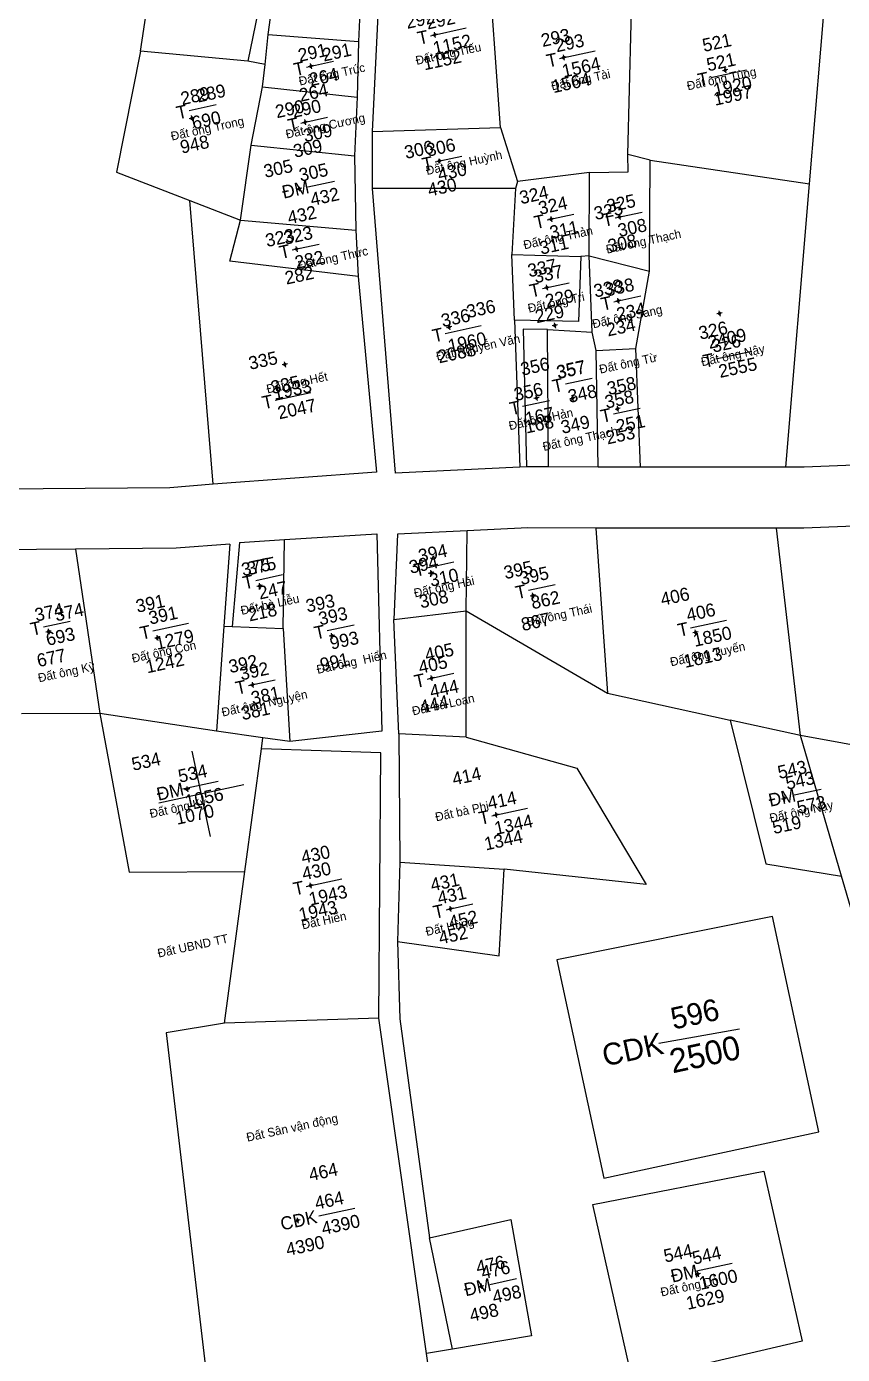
# Model space of a CAD drawing. Extents: x 537054 to 538409, y 1836408 to 1837892.
# Drawn here: x 537310.3 to 537497.6, y 1836934.9 to 1837239.7 of the extents above; entities that cross this region are included whole.
import ezdxf

# ---------------------------------------------------------------- set-up
doc = ezdxf.new("R2010")
doc.units = 0
for name, color, linetype in [('Level 11', 7, 'Continuous'), ('Level 15', 7, 'Continuous'), ('Level 2', 7, 'Continuous'), ('Level 22', 7, 'Continuous'), ('Level 45', 7, 'Continuous'), ('Level 56', 7, 'Continuous'), ('Level 63', 7, 'Continuous')]:
    doc.layers.add(name, color=color, linetype=linetype)

msp = doc.modelspace()

# ---------------------------------------------------------------- linework, layer by layer
at = {"layer": 'Level 11'}
for p, q in [((537403.68, 1837237.74), (537403.37, 1837237.67)), ((537403.92, 1837238.11), (537403.68, 1837237.74)), ((537403.68, 1837237.74), (537404.05, 1837237.5)), ((537403.85, 1837238.41), (537403.92, 1837238.11)), ((537404.28, 1837237.87), (537403.92, 1837238.11)), ((537404.05, 1837237.5), (537404.28, 1837237.87)), ((537404.59, 1837237.94), (537404.28, 1837237.87)), ((537404.05, 1837237.5), (537404.11, 1837237.2)), ((537433.28, 1837232.51), (537432.97, 1837232.44)), ((537433.52, 1837232.88), (537433.28, 1837232.51)), ((537433.28, 1837232.51), (537433.65, 1837232.27)), ((537433.45, 1837233.18), (537433.52, 1837232.88)), ((537433.88, 1837232.64), (537433.52, 1837232.88)), ((537433.65, 1837232.27), (537433.88, 1837232.64)), ((537433.65, 1837232.27), (537433.71, 1837231.97)), ((537434.2, 1837232.71), (537433.88, 1837232.64)), ((537375.27, 1837230.53), (537374.96, 1837230.46)), ((537375.51, 1837230.9), (537375.27, 1837230.53)), ((537375.27, 1837230.53), (537375.64, 1837230.29)), ((537375.44, 1837231.21), (537375.51, 1837230.9)), ((537375.88, 1837230.66), (537375.51, 1837230.9)), ((537375.64, 1837230.29), (537375.88, 1837230.66)), ((537375.64, 1837230.29), (537375.7, 1837229.98)), ((537376.19, 1837230.73), (537375.88, 1837230.66)), ((537470.36, 1837229.62), (537470.05, 1837229.55)), ((537470.6, 1837229.99), (537470.36, 1837229.62)), ((537470.36, 1837229.62), (537470.73, 1837229.38)), ((537470.53, 1837230.3), (537470.6, 1837229.99)), ((537470.97, 1837229.75), (537470.6, 1837229.99)), ((537470.73, 1837229.38), (537470.97, 1837229.75)), ((537470.73, 1837229.38), (537470.8, 1837229.07)), ((537471.28, 1837229.82), (537470.97, 1837229.75)), ((537348.12, 1837219.3), (537348.19, 1837218.99)), ((537347.95, 1837218.62), (537347.64, 1837218.55)), ((537348.19, 1837218.99), (537347.95, 1837218.62)), ((537347.95, 1837218.62), (537348.32, 1837218.38)), ((537348.55, 1837218.75), (537348.19, 1837218.99)), ((537348.32, 1837218.38), (537348.55, 1837218.75)), ((537348.32, 1837218.38), (537348.38, 1837218.07)), ((537348.87, 1837218.82), (537348.55, 1837218.75)), ((537373.92, 1837217.69), (537373.62, 1837217.62)), ((537374.16, 1837218.06), (537373.92, 1837217.69)), ((537373.92, 1837217.69), (537374.29, 1837217.45)), ((537374.09, 1837218.36), (537374.16, 1837218.06)), ((537374.53, 1837217.82), (537374.16, 1837218.06)), ((537374.29, 1837217.45), (537374.53, 1837217.82)), ((537374.29, 1837217.45), (537374.35, 1837217.15)), ((537374.83, 1837217.88), (537374.53, 1837217.82)), ((537404.76, 1837208.78), (537404.45, 1837208.71)), ((537405, 1837209.15), (537404.76, 1837208.78)), ((537404.76, 1837208.78), (537405.13, 1837208.54)), ((537404.94, 1837209.45), (537405, 1837209.15)), ((537405.37, 1837208.91), (537405, 1837209.15)), ((537405.13, 1837208.54), (537405.37, 1837208.91)), ((537405.13, 1837208.54), (537405.2, 1837208.24)), ((537405.68, 1837208.98), (537405.37, 1837208.91)), ((537372.58, 1837202.42), (537372.27, 1837202.35)), ((537372.82, 1837202.79), (537372.58, 1837202.42)), ((537372.58, 1837202.42), (537372.95, 1837202.18)), ((537372.75, 1837203.09), (537372.82, 1837202.79)), ((537373.19, 1837202.55), (537372.82, 1837202.79)), ((537372.95, 1837202.18), (537373.19, 1837202.55)), ((537372.95, 1837202.18), (537373.01, 1837201.88)), ((537373.5, 1837202.62), (537373.19, 1837202.55)), ((537430.45, 1837195.45), (537430.14, 1837195.38)), ((537430.68, 1837195.81), (537430.45, 1837195.45)), ((537430.45, 1837195.45), (537430.81, 1837195.21)), ((537430.62, 1837196.13), (537430.68, 1837195.81)), ((537431.05, 1837195.58), (537430.68, 1837195.81)), ((537430.81, 1837195.21), (537431.05, 1837195.58)), ((537430.81, 1837195.21), (537430.88, 1837194.9)), ((537431.35, 1837195.64), (537431.05, 1837195.58)), ((537446.11, 1837195.93), (537445.79, 1837195.86)), ((537446.34, 1837196.3), (537446.11, 1837195.93)), ((537446.11, 1837195.93), (537446.47, 1837195.69)), ((537446.28, 1837196.6), (537446.34, 1837196.3)), ((537446.71, 1837196.06), (537446.34, 1837196.3)), ((537446.47, 1837195.69), (537446.71, 1837196.06)), ((537446.47, 1837195.69), (537446.54, 1837195.39)), ((537447.02, 1837196.13), (537446.71, 1837196.06)), ((537372.22, 1837188.94), (537371.98, 1837188.57)), ((537372.15, 1837189.25), (537372.22, 1837188.94)), ((537372.59, 1837188.7), (537372.22, 1837188.94)), ((537371.98, 1837188.57), (537371.68, 1837188.51)), ((537371.98, 1837188.57), (537372.35, 1837188.34)), ((537372.35, 1837188.34), (537372.59, 1837188.7)), ((537372.35, 1837188.34), (537372.42, 1837188.02)), ((537372.89, 1837188.77), (537372.59, 1837188.7)), ((537429.41, 1837179.71), (537429.1, 1837179.65)), ((537429.65, 1837180.08), (537429.41, 1837179.71)), ((537429.41, 1837179.71), (537429.78, 1837179.48)), ((537429.58, 1837180.39), (537429.65, 1837180.08)), ((537430.02, 1837179.84), (537429.65, 1837180.08)), ((537429.78, 1837179.48), (537430.02, 1837179.84)), ((537430.33, 1837179.91), (537430.02, 1837179.84)), ((537429.78, 1837179.48), (537429.85, 1837179.16)), ((537445.79, 1837176.67), (537445.49, 1837176.61)), ((537446.03, 1837177.04), (537445.79, 1837176.67)), ((537445.79, 1837176.67), (537446.16, 1837176.43)), ((537445.97, 1837177.34), (537446.03, 1837177.04)), ((537446.4, 1837176.8), (537446.03, 1837177.04)), ((537446.16, 1837176.43), (537446.4, 1837176.8)), ((537446.7, 1837176.87), (537446.4, 1837176.8)), ((537446.16, 1837176.43), (537446.23, 1837176.13)), ((537469.06, 1837173.81), (537468.76, 1837173.74)), ((537469.3, 1837174.18), (537469.06, 1837173.81)), ((537469.06, 1837173.81), (537469.43, 1837173.57)), ((537469.23, 1837174.49), (537469.3, 1837174.18)), ((537469.67, 1837173.94), (537469.3, 1837174.18)), ((537469.43, 1837173.57), (537469.67, 1837173.94)), ((537469.97, 1837174), (537469.67, 1837173.94)), ((537407.02, 1837170.63), (537406.71, 1837170.57)), ((537407.26, 1837171), (537407.02, 1837170.63)), ((537407.02, 1837170.63), (537407.39, 1837170.4)), ((537407.2, 1837171.31), (537407.26, 1837171)), ((537407.63, 1837170.77), (537407.26, 1837171)), ((537407.39, 1837170.4), (537407.63, 1837170.77)), ((537407.94, 1837170.83), (537407.63, 1837170.77)), ((537431.26, 1837171.05), (537430.95, 1837170.98)), ((537431.5, 1837171.42), (537431.26, 1837171.05)), ((537431.26, 1837171.05), (537431.63, 1837170.81)), ((537431.43, 1837171.73), (537431.5, 1837171.42)), ((537431.87, 1837171.18), (537431.5, 1837171.42)), ((537431.63, 1837170.81), (537431.87, 1837171.18)), ((537431.63, 1837170.81), (537431.7, 1837170.5)), ((537432.18, 1837171.25), (537431.87, 1837171.18)), ((537469.43, 1837173.57), (537469.5, 1837173.26)), ((537407.39, 1837170.4), (537407.46, 1837170.09)), ((537369.29, 1837162.1), (537368.98, 1837162.03)), ((537369.52, 1837162.47), (537369.29, 1837162.1)), ((537369.29, 1837162.1), (537369.65, 1837161.86)), ((537369.46, 1837162.77), (537369.52, 1837162.47)), ((537369.89, 1837162.23), (537369.52, 1837162.47)), ((537369.65, 1837161.86), (537369.89, 1837162.23)), ((537369.65, 1837161.86), (537369.72, 1837161.56)), ((537370.19, 1837162.29), (537369.89, 1837162.23)), ((537427.05, 1837154.39), (537426.75, 1837154.32)), ((537427.29, 1837154.75), (537427.05, 1837154.39)), ((537427.05, 1837154.39), (537427.42, 1837154.15)), ((537427.22, 1837155.07), (537427.29, 1837154.75)), ((537427.66, 1837154.52), (537427.29, 1837154.75)), ((537427.42, 1837154.15), (537427.66, 1837154.52)), ((537427.42, 1837154.15), (537427.49, 1837153.84)), ((537427.96, 1837154.58), (537427.66, 1837154.52)), ((537435.32, 1837154.32), (537435.01, 1837154.25)), ((537435.56, 1837154.69), (537435.32, 1837154.32)), ((537435.32, 1837154.32), (537435.69, 1837154.08)), ((537435.5, 1837154.99), (537435.56, 1837154.69)), ((537435.93, 1837154.45), (537435.56, 1837154.69)), ((537435.69, 1837154.08), (537435.93, 1837154.45)), ((537435.69, 1837154.08), (537435.76, 1837153.78)), ((537436.24, 1837154.52), (537435.93, 1837154.45)), ((537445.92, 1837152.26), (537445.68, 1837151.89)), ((537445.85, 1837152.56), (537445.92, 1837152.26)), ((537446.29, 1837152.02), (537445.92, 1837152.26)), ((537445.68, 1837151.89), (537445.38, 1837151.82)), ((537445.68, 1837151.89), (537446.05, 1837151.65)), ((537446.05, 1837151.65), (537446.29, 1837152.02)), ((537446.05, 1837151.65), (537446.11, 1837151.35)), ((537446.59, 1837152.09), (537446.29, 1837152.02)), ((537402.85, 1837114.26), (537402.53, 1837114.2)), ((537403.08, 1837114.63), (537402.85, 1837114.26)), ((537402.85, 1837114.26), (537403.21, 1837114.03)), ((537403.02, 1837114.93), (537403.08, 1837114.63)), ((537403.45, 1837114.39), (537403.08, 1837114.63)), ((537403.21, 1837114.03), (537403.45, 1837114.39)), ((537403.21, 1837114.03), (537403.28, 1837113.72)), ((537403.77, 1837114.46), (537403.45, 1837114.39)), ((537363.5, 1837111.26), (537363.2, 1837111.2)), ((537363.74, 1837111.63), (537363.5, 1837111.26)), ((537363.5, 1837111.26), (537363.87, 1837111.03)), ((537363.67, 1837111.94), (537363.74, 1837111.63)), ((537364.11, 1837111.39), (537363.74, 1837111.63)), ((537363.87, 1837111.03), (537364.11, 1837111.39)), ((537363.87, 1837111.03), (537363.94, 1837110.71)), ((537364.41, 1837111.46), (537364.11, 1837111.39)), ((537426.38, 1837109.73), (537426.45, 1837109.42)), ((537426.21, 1837109.05), (537425.9, 1837108.98)), ((537426.45, 1837109.42), (537426.21, 1837109.05)), ((537426.21, 1837109.05), (537426.58, 1837108.81)), ((537426.82, 1837109.18), (537426.45, 1837109.42)), ((537426.58, 1837108.81), (537426.82, 1837109.18)), ((537426.58, 1837108.81), (537426.65, 1837108.5)), ((537427.13, 1837109.25), (537426.82, 1837109.18)), ((537315.06, 1837100.77), (537314.74, 1837100.71)), ((537315.29, 1837101.14), (537315.06, 1837100.77)), ((537315.06, 1837100.77), (537315.42, 1837100.54)), ((537315.23, 1837101.44), (537315.29, 1837101.14)), ((537315.66, 1837100.9), (537315.29, 1837101.14)), ((537315.42, 1837100.54), (537315.66, 1837100.9)), ((537315.42, 1837100.54), (537315.49, 1837100.23)), ((537315.97, 1837100.97), (537315.66, 1837100.9)), ((537380.21, 1837100.5), (537380.28, 1837100.19)), ((537463.53, 1837100.6), (537463.22, 1837100.54)), ((537463.76, 1837100.97), (537463.53, 1837100.6)), ((537463.53, 1837100.6), (537463.89, 1837100.36)), ((537463.7, 1837101.27), (537463.76, 1837100.97)), ((537464.13, 1837100.73), (537463.76, 1837100.97)), ((537463.89, 1837100.36), (537464.13, 1837100.73)), ((537464.43, 1837100.8), (537464.13, 1837100.73)), ((537340.04, 1837099.36), (537339.72, 1837099.3)), ((537340.27, 1837099.73), (537340.04, 1837099.36)), ((537340.04, 1837099.36), (537340.4, 1837099.13)), ((537340.21, 1837100.04), (537340.27, 1837099.73)), ((537340.64, 1837099.49), (537340.27, 1837099.73)), ((537340.4, 1837099.13), (537340.64, 1837099.49)), ((537340.4, 1837099.13), (537340.47, 1837098.81)), ((537340.95, 1837099.56), (537340.64, 1837099.49)), ((537380.04, 1837099.83), (537379.73, 1837099.76)), ((537380.28, 1837100.19), (537380.04, 1837099.83)), ((537380.04, 1837099.83), (537380.41, 1837099.59)), ((537380.65, 1837099.96), (537380.28, 1837100.19)), ((537380.41, 1837099.59), (537380.65, 1837099.96)), ((537380.41, 1837099.59), (537380.47, 1837099.28)), ((537380.96, 1837100.02), (537380.65, 1837099.96)), ((537463.89, 1837100.36), (537463.96, 1837100.06)), ((537361.9, 1837088.58), (537361.59, 1837088.52)), ((537362.14, 1837088.95), (537361.9, 1837088.58)), ((537361.9, 1837088.58), (537362.27, 1837088.35)), ((537362.08, 1837089.26), (537362.14, 1837088.95)), ((537362.51, 1837088.72), (537362.14, 1837088.95)), ((537362.27, 1837088.35), (537362.51, 1837088.72)), ((537362.27, 1837088.35), (537362.34, 1837088.04)), ((537362.82, 1837088.78), (537362.51, 1837088.72)), ((537402.93, 1837090.1), (537402.62, 1837090.03)), ((537403.17, 1837090.46), (537402.93, 1837090.1)), ((537402.93, 1837090.1), (537403.3, 1837089.86)), ((537403.1, 1837090.77), (537403.17, 1837090.46)), ((537403.53, 1837090.23), (537403.17, 1837090.46)), ((537403.3, 1837089.86), (537403.53, 1837090.23)), ((537403.3, 1837089.86), (537403.36, 1837089.56)), ((537403.85, 1837090.29), (537403.53, 1837090.23)), ((537346.9, 1837064.6), (537346.59, 1837064.53)), ((537347.13, 1837064.97), (537346.9, 1837064.6)), ((537346.9, 1837064.6), (537347.27, 1837064.36)), ((537347.07, 1837065.27), (537347.13, 1837064.97)), ((537347.5, 1837064.73), (537347.13, 1837064.97)), ((537347.27, 1837064.36), (537347.5, 1837064.73)), ((537347.27, 1837064.36), (537347.33, 1837064.06)), ((537347.81, 1837064.79), (537347.5, 1837064.73)), ((537483.87, 1837062.46), (537483.57, 1837062.39)), ((537484.11, 1837062.82), (537483.87, 1837062.46)), ((537483.87, 1837062.46), (537484.24, 1837062.22)), ((537484.05, 1837063.13), (537484.11, 1837062.82)), ((537484.48, 1837062.59), (537484.11, 1837062.82)), ((537484.24, 1837062.22), (537484.48, 1837062.59)), ((537484.24, 1837062.22), (537484.31, 1837061.92)), ((537484.78, 1837062.65), (537484.48, 1837062.59)), ((537417.76, 1837058.7), (537417.45, 1837058.63)), ((537418, 1837059.07), (537417.76, 1837058.7)), ((537417.76, 1837058.7), (537418.13, 1837058.46)), ((537417.93, 1837059.37), (537418, 1837059.07)), ((537418.36, 1837058.83), (537418, 1837059.07)), ((537418.13, 1837058.46), (537418.36, 1837058.83)), ((537418.13, 1837058.46), (537418.19, 1837058.16)), ((537418.67, 1837058.9), (537418.36, 1837058.83)), ((537375.4, 1837042.84), (537375.16, 1837042.47)), ((537375.33, 1837043.16), (537375.4, 1837042.84)), ((537375.77, 1837042.61), (537375.4, 1837042.84)), ((537375.53, 1837042.24), (537375.77, 1837042.61)), ((537376.07, 1837042.67), (537375.77, 1837042.61)), ((537375.16, 1837042.47), (537374.86, 1837042.41)), ((537375.16, 1837042.47), (537375.53, 1837042.24)), ((537375.53, 1837042.24), (537375.6, 1837041.92)), ((537407.28, 1837037.14), (537406.97, 1837037.08)), ((537407.52, 1837037.51), (537407.28, 1837037.14)), ((537407.28, 1837037.14), (537407.65, 1837036.9)), ((537407.45, 1837037.81), (537407.52, 1837037.51)), ((537407.89, 1837037.27), (537407.52, 1837037.51)), ((537407.65, 1837036.9), (537407.89, 1837037.27)), ((537407.65, 1837036.9), (537407.71, 1837036.6)), ((537408.2, 1837037.34), (537407.89, 1837037.27)), ((537372.23, 1836965.61), (537371.91, 1836965.55)), ((537372.46, 1836965.98), (537372.23, 1836965.61)), ((537372.23, 1836965.61), (537372.59, 1836965.38)), ((537372.4, 1836966.29), (537372.46, 1836965.98)), ((537372.83, 1836965.74), (537372.46, 1836965.98)), ((537372.59, 1836965.38), (537372.83, 1836965.74)), ((537372.59, 1836965.38), (537372.66, 1836965.07)), ((537373.14, 1836965.81), (537372.83, 1836965.74)), ((537414.55, 1836951.2), (537414.62, 1836950.89)), ((537464.08, 1836953.29), (537463.76, 1836953.22)), ((537464.31, 1836953.66), (537464.08, 1836953.29)), ((537464.08, 1836953.29), (537464.44, 1836953.05)), ((537464.25, 1836953.97), (537464.31, 1836953.66)), ((537464.68, 1836953.42), (537464.31, 1836953.66)), ((537464.44, 1836953.05), (537464.68, 1836953.42)), ((537464.44, 1836953.05), (537464.51, 1836952.74)), ((537464.99, 1836953.49), (537464.68, 1836953.42)), ((537414.38, 1836950.52), (537414.07, 1836950.45)), ((537414.62, 1836950.89), (537414.38, 1836950.52)), ((537414.38, 1836950.52), (537414.75, 1836950.28)), ((537414.99, 1836950.65), (537414.62, 1836950.89)), ((537414.75, 1836950.28), (537414.99, 1836950.65)), ((537414.75, 1836950.28), (537414.82, 1836949.97)), ((537415.3, 1836950.72), (537414.99, 1836950.65))]:
    msp.add_line(p, q, dxfattribs=at)
for centre in [(537403.98, 1837237.81), (537433.58, 1837232.57), (537375.57, 1837230.6), (537470.67, 1837229.68), (537348.25, 1837218.68), (537374.22, 1837217.75), (537405.07, 1837208.84), (537372.88, 1837202.49), (537430.75, 1837195.51), (537446.41, 1837196), (537372.28, 1837188.64), (537429.72, 1837179.78), (537446.1, 1837176.74), (537469.36, 1837173.87), (537407.33, 1837170.7), (537431.57, 1837171.11), (537369.59, 1837162.16), (537427.36, 1837154.45), (537435.63, 1837154.38), (537445.98, 1837151.96), (537403.15, 1837114.33), (537363.81, 1837111.33), (537426.52, 1837109.11), (537315.36, 1837100.84), (537463.83, 1837100.67), (537340.34, 1837099.43), (537380.34, 1837099.89), (537362.21, 1837088.65), (537403.23, 1837090.16), (537347.2, 1837064.66), (537484.18, 1837062.52), (537418.06, 1837058.76), (537375.47, 1837042.54), (537407.58, 1837037.21), (537372.53, 1836965.68), (537464.38, 1836953.35), (537414.68, 1836950.59)]:
    msp.add_circle(centre, 0.075, dxfattribs=at)
at = {"layer": 'Level 15'}
for p, q in [((537403, 1837237.59), (537411.21, 1837239.37)), ((537374.6, 1837230.39), (537380.76, 1837231.72)), ((537432.61, 1837232.36), (537440.82, 1837234.14)), ((537467.36, 1837228), (537475.57, 1837229.77)), ((537347.66, 1837220.46), (537353.82, 1837221.79)), ((537373.24, 1837217.54), (537379.4, 1837218.87)), ((537404.09, 1837208.63), (537410.25, 1837209.96)), ((537374.85, 1837202.91), (537381.01, 1837204.24)), ((537429.78, 1837195.3), (537435.94, 1837196.63)), ((537445.43, 1837195.79), (537451.59, 1837197.12)), ((537371.31, 1837188.43), (537377.46, 1837189.76)), ((537428.74, 1837179.58), (537434.89, 1837180.91)), ((537445.12, 1837176.54), (537451.27, 1837177.87)), ((537406.43, 1837169.28), (537414.64, 1837171.05)), ((537468.55, 1837163.44), (537476.76, 1837165.21)), ((537433.98, 1837157.7), (537440.14, 1837159.03)), ((537367.35, 1837153.94), (537375.57, 1837155.71)), ((537424.17, 1837152.55), (537430.33, 1837153.87)), ((537445.03, 1837150.82), (537451.19, 1837152.15)), ((537402.21, 1837115.5), (537408.37, 1837116.83)), ((537362.9, 1837112.58), (537369.06, 1837113.91)), ((537425.5, 1837110.35), (537431.66, 1837111.68)), ((537462.73, 1837101.72), (537470.94, 1837103.49)), ((537314.18, 1837101.94), (537320.34, 1837103.27)), ((537339.3, 1837101.02), (537347.51, 1837102.8)), ((537379.32, 1837101.08), (537385.48, 1837102.41)), ((537361.24, 1837088.44), (537367.4, 1837089.77)), ((537402.26, 1837089.95), (537408.42, 1837091.28)), ((537346.08, 1837064.73), (537354.29, 1837066.5)), ((537486.54, 1837063.34), (537492.7, 1837064.67)), ((537417.09, 1837058.56), (537425.3, 1837060.33)), ((537374.5, 1837042.34), (537382.71, 1837044.11)), ((537406.62, 1837037), (537412.77, 1837038.33)), ((537377.42, 1836966.75), (537385.63, 1836968.52)), ((537464.08, 1836954.14), (537472.29, 1836955.91)), ((537416.64, 1836951.02), (537422.79, 1836952.35))]:
    msp.add_line(p, q, dxfattribs=at)
at = {"layer": 'Level 22'}
for p, q in [((537481.52, 1837035.47), (537432.02, 1837025.48)), ((537492.18, 1836986.06), (537481.52, 1837035.47)), ((537432.02, 1837025.48), (537442.83, 1836975.4)), ((537455.42, 1837006.4), (537473.99, 1837009.71)), ((537442.83, 1836975.4), (537492.18, 1836986.06))]:
    msp.add_line(p, q, dxfattribs=at)
for points in [[(537336.46, 1837234.05), (537341.34, 1837266.48)], [(537341.34, 1837266.48), (537367.43, 1837262.71), (537361.12, 1837231.73)], [(537365.73, 1837237.88), (537369.17, 1837262.6), (537387.58, 1837259.87), (537386.48, 1837236.29)], [(537416.09, 1837258.19), (537391.8, 1837259.7), (537389.67, 1837215.63)], [(537419.13, 1837216.55), (537416.09, 1837258.19)], [(537448.35, 1837210.35), (537449.45, 1837255.41)], [(537490.04, 1837203.58), (537493.95, 1837250.01)], [(537365.1, 1837231), (537365.73, 1837237.88)], [(537365.73, 1837237.88), (537386.48, 1837236.29)], [(537386.48, 1837236.29), (537386.16, 1837223.48)], [(537336.46, 1837234.05), (537330.98, 1837206.27), (537347.76, 1837199.76)], [(537361.12, 1837231.73), (537336.46, 1837234.05)], [(537365.1, 1837231), (537361.12, 1837231.73)], [(537364.48, 1837225.88), (537365.1, 1837231)], [(537361.88, 1837212.45), (537364.48, 1837225.88)], [(537364.48, 1837225.88), (537386.16, 1837223.48)], [(537386.16, 1837223.48), (537385.62, 1837209.99)], [(537389.67, 1837215.63), (537419.13, 1837216.55)], [(537419.13, 1837216.55), (537422.99, 1837204.12)], [(537389.67, 1837215.63), (537389.64, 1837202.52)], [(537359.44, 1837195.23), (537361.88, 1837212.45)], [(537361.88, 1837212.45), (537385.62, 1837209.99)], [(537439.49, 1837206.23), (537448.43, 1837206.39), (537448.35, 1837210.35)], [(537453.43, 1837209.04), (537448.35, 1837210.35)], [(537385.62, 1837209.99), (537385.91, 1837192.96)], [(537453.27, 1837183.55), (537453.43, 1837209.04)], [(537453.43, 1837209.04), (537490.04, 1837203.58)], [(537422.99, 1837204.12), (537422.51, 1837202.51)], [(537439.49, 1837206.23), (537422.99, 1837204.12)], [(537439.44, 1837187.11), (537439.49, 1837206.23)], [(537422.51, 1837202.51), (537389.64, 1837202.52)], [(537389.64, 1837202.52), (537394.88, 1837137.17)], [(537422.51, 1837202.51), (537421.72, 1837187.41)], [(537484.56, 1837138.55), (537490.04, 1837203.58)], [(537347.76, 1837199.76), (537359.44, 1837195.23)], [(537353.15, 1837134.64), (537347.76, 1837199.76)], [(537386.46, 1837182.34), (537356.95, 1837185.88), (537359.44, 1837195.23)], [(537359.44, 1837195.23), (537385.91, 1837192.96)], [(537385.91, 1837192.96), (537386.46, 1837182.34)], [(537421.72, 1837187.41), (537437.56, 1837186.93)], [(537422.28, 1837172.34), (537421.72, 1837187.41)], [(537437.56, 1837186.93), (537437.03, 1837172.02), (537422.28, 1837172.34)], [(537439.44, 1837187.11), (537437.56, 1837186.93)], [(537440.11, 1837169.56), (537439.44, 1837187.11)], [(537439.44, 1837187.11), (537453.27, 1837183.55)], [(537450.15, 1837165.82), (537453.27, 1837183.55)], [(537386.46, 1837182.34), (537390.66, 1837137.43)], [(537422.28, 1837172.34), (537423.5, 1837138.56)], [(537429.9, 1837170.19), (537424.3, 1837170.22), (537425.1, 1837138.64)], [(537429.9, 1837170.19), (537440.11, 1837169.56)], [(537430.14, 1837138.63), (537429.9, 1837170.19)], [(537441.08, 1837165.38), (537440.11, 1837169.56)], [(537441.08, 1837165.38), (537450.15, 1837165.82)], [(537441.53, 1837138.61), (537441.08, 1837165.38)], [(537451.2, 1837138.61), (537450.15, 1837165.82)], [(537390.66, 1837137.43), (537353.15, 1837134.64)], [(537423.5, 1837138.56), (537394.88, 1837137.17)], [(537425.1, 1837138.64), (537423.5, 1837138.56)], [(537430.14, 1837138.63), (537425.1, 1837138.64)], [(537441.53, 1837138.61), (537430.14, 1837138.63)], [(537451.2, 1837138.61), (537441.53, 1837138.61)], [(537484.56, 1837138.55), (537451.2, 1837138.61)], [(537513.6, 1837139.58), (537488.79, 1837138.55), (537484.56, 1837138.55)], [(537353.15, 1837134.64), (537343.18, 1837133.84), (537217.04, 1837132.87)], [(537525.27, 1837126.06), (537488.76, 1837124.54), (537482.47, 1837124.55)], [(537359.22, 1837121.3), (537369.52, 1837121.94)], [(537369.22, 1837101.56), (537369.52, 1837121.94)], [(537369.52, 1837121.94), (537390.74, 1837123.26)], [(537390.74, 1837123.26), (537391.82, 1837077.99), (537370.72, 1837075.59)], [(537395.43, 1837123.17), (537394.6, 1837103.6)], [(537411.41, 1837123.95), (537395.43, 1837123.17)], [(537411.2, 1837105.57), (537411.41, 1837123.95)], [(537440.99, 1837124.61), (537425.39, 1837124.62), (537411.41, 1837123.95)], [(537482.47, 1837124.55), (537440.99, 1837124.61)], [(537440.99, 1837124.61), (537443.63, 1837086.68)], [(537487.92, 1837077.01), (537482.47, 1837124.55)], [(537321.58, 1837119.77), (537303.58, 1837119.62)], [(537356.93, 1837120.88), (537344.64, 1837119.97), (537321.58, 1837119.77)], [(537321.58, 1837119.77), (537327.09, 1837082.05)], [(537356.93, 1837120.88), (537355.61, 1837102.12)], [(537359.22, 1837121.3), (537357.52, 1837102.04)], [(537394.6, 1837103.6), (537411.2, 1837105.57)], [(537395.73, 1837077.37), (537394.6, 1837103.6)], [(537411.24, 1837076.6), (537411.2, 1837105.57)], [(537411.2, 1837105.57), (537443.63, 1837086.68)], [(537355.61, 1837102.12), (537353.93, 1837077.98)], [(537355.61, 1837102.12), (537357.52, 1837102.04)], [(537357.52, 1837102.04), (537369.22, 1837101.56)], [(537369.22, 1837101.56), (537370.72, 1837075.59)], [(537443.63, 1837086.68), (537471.81, 1837080.53)], [(537327.09, 1837082.05), (537309.17, 1837081.97)], [(537353.93, 1837077.98), (537327.09, 1837082.05)], [(537327.09, 1837082.05), (537333.83, 1837045.66), (537360.43, 1837045.79)], [(537487.92, 1837077.01), (537471.81, 1837080.53)], [(537471.81, 1837080.53), (537480, 1837047.53), (537497.38, 1837044.7)], [(537364.57, 1837076.47), (537353.93, 1837077.98)], [(537364.22, 1837073.91), (537364.57, 1837076.47)], [(537370.72, 1837075.59), (537364.57, 1837076.47)], [(537411.24, 1837076.6), (537395.73, 1837077.37)], [(537395.73, 1837077.37), (537396.02, 1837047.91)], [(537411.24, 1837076.6), (537436.64, 1837069.49), (537452.54, 1837042.78), (537419.96, 1837046.33)], [(537534.45, 1837068.5), (537487.92, 1837077.01)], [(537497.38, 1837044.7), (537487.92, 1837077.01)], [(537360.43, 1837045.79), (537364.22, 1837073.91)], [(537391.16, 1837012.14), (537391.6, 1837072.99), (537364.22, 1837073.91)], [(537355.75, 1837011.01), (537360.43, 1837045.79)], [(537396.02, 1837047.91), (537395.46, 1837029.75)], [(537395.46, 1837029.75), (537418.78, 1837026.44), (537419.96, 1837046.33)], [(537396.02, 1837047.91), (537419.96, 1837046.33)], [(537554.5, 1836996.2), (537506.37, 1837013.98), (537497.38, 1837044.7)], [(537395.46, 1837029.75), (537396.02, 1837011.95), (537402.8, 1836961.69)], [(537391.16, 1837012.14), (537355.75, 1837011.01)], [(537402.14, 1836935.19), (537391.16, 1837012.14)], [(537355.75, 1837011.01), (537342.33, 1837008.72), (537352.24, 1836924.84), (537403.89, 1836922.9), (537402.14, 1836935.19)], [(537479.52, 1836977.03), (537488.36, 1836938.02), (537449.42, 1836928.91), (537440.26, 1836969.38), (537479.52, 1836977.03)], [(537402.8, 1836961.69), (537421.46, 1836965.91), (537426.23, 1836939.24), (537408.1, 1836936.19)], [(537408.1, 1836936.19), (537402.8, 1836961.69)], [(537408.1, 1836936.19), (537402.14, 1836935.19)]]:
    msp.add_lwpolyline(points, dxfattribs=at)
at = {"layer": 'Level 63'}
for p, q in [((537352.52, 1837053.84), (537348.3, 1837073.39)), ((537340.64, 1837061.51), (537360.19, 1837065.73))]:
    msp.add_line(p, q, dxfattribs=at)

# ---------------------------------------------------------------- texts
at = {"layer": 'Level 15'}
for s, p in [('292', (537402.39, 1837239)), ('T', (537400.39, 1837235.49)), ('1152', (537403.95, 1837233.2)), ('293', (537432, 1837233.77)), ('291', (537372.97, 1837231.57)), ('T', (537371.99, 1837228.29)), ('T', (537430, 1837230.27)), ('1564', (537433.56, 1837227.97)), ('521', (537466.75, 1837229.4)), ('264', (537375.55, 1837225.99)), ('T', (537464.74, 1837225.9)), ('289', (537346.03, 1837221.64)), ('1920', (537468.31, 1837223.6)), ('290', (537371.61, 1837218.72)), ('T', (537345.05, 1837218.36)), ('690', (537348.61, 1837216.06)), ('T', (537370.63, 1837215.44)), ('309', (537374.19, 1837213.14)), ('306', (537402.45, 1837209.81)), ('305', (537373.21, 1837204.09)), ('T', (537401.47, 1837206.53)), ('430', (537405.04, 1837204.23)), ('ĐM', (537369.3, 1837200.18)), ('432', (537375.8, 1837198.51)), ('325', (537443.8, 1837196.97)), ('324', (537428.15, 1837196.48)), ('T', (537427.17, 1837193.2)), ('311', (537430.73, 1837190.9)), ('T', (537442.82, 1837193.69)), ('308', (537446.38, 1837191.39)), ('323', (537369.67, 1837189.61)), ('T', (537368.69, 1837186.33)), ('282', (537372.25, 1837184.03)), ('337', (537427.1, 1837180.76)), ('T', (537426.12, 1837177.48)), ('338', (537443.48, 1837177.72)), ('229', (537429.69, 1837175.18)), ('T', (537442.5, 1837174.44)), ('336', (537405.82, 1837170.68)), ('234', (537446.07, 1837172.14)), ('T', (537403.81, 1837167.18)), ('1960', (537407.38, 1837164.88)), ('326', (537467.94, 1837164.84)), ('T', (537465.93, 1837161.34)), ('357', (537432.34, 1837158.88)), ('2555', (537469.5, 1837159.04)), ('335', (537366.74, 1837155.34)), ('T', (537431.36, 1837155.6)), ('356', (537422.53, 1837153.73)), ('348', (537434.93, 1837153.3)), ('358', (537443.4, 1837152)), ('T', (537364.74, 1837151.84)), ('2047', (537368.3, 1837149.54)), ('T', (537421.55, 1837150.45)), ('167', (537425.12, 1837148.15)), ('T', (537442.42, 1837148.72)), ('251', (537445.98, 1837146.42)), ('394', (537400.58, 1837116.68)), ('375', (537361.27, 1837113.76)), ('T', (537399.6, 1837113.4)), ('395', (537423.87, 1837111.53)), ('T', (537360.29, 1837110.48)), ('310', (537403.16, 1837111.1)), ('247', (537363.85, 1837108.18)), ('T', (537422.89, 1837108.25)), ('862', (537426.45, 1837105.95)), ('374', (537312.54, 1837103.13)), ('391', (537338.69, 1837102.43)), ('406', (537462.12, 1837103.12)), ('393', (537377.68, 1837102.26)), ('T', (537311.56, 1837099.85)), ('693', (537315.13, 1837097.55)), ('T', (537336.68, 1837098.93)), ('1279', (537340.25, 1837096.63)), ('T', (537376.7, 1837098.98)), ('993', (537380.27, 1837096.68)), ('T', (537460.12, 1837099.62)), ('1850', (537463.68, 1837097.32)), ('405', (537400.63, 1837091.13)), ('392', (537359.6, 1837089.62)), ('T', (537358.62, 1837086.34)), ('T', (537399.65, 1837087.85)), ('444', (537403.21, 1837085.55)), ('381', (537362.19, 1837084.04)), ('534', (537345.47, 1837066.13)), ('543', (537484.9, 1837064.52)), ('ĐM', (537340.53, 1837062)), ('1056', (537347.03, 1837060.33)), ('414', (537416.48, 1837059.96)), ('ĐM', (537480.99, 1837060.61)), ('573', (537487.49, 1837058.94)), ('T', (537414.48, 1837056.46)), ('1344', (537418.04, 1837054.16)), ('430', (537373.89, 1837043.74)), ('T', (537371.88, 1837040.24)), ('1943', (537375.45, 1837037.94)), ('431', (537404.98, 1837038.18)), ('T', (537404, 1837034.9)), ('452', (537407.57, 1837032.6)), ('464', (537376.81, 1836968.15)), ('CDK', (537368.94, 1836963.38)), ('4390', (537378.37, 1836962.35)), ('544', (537463.47, 1836955.54)), ('476', (537415, 1836952.2)), ('ĐM', (537458.53, 1836951.41)), ('1600', (537465.03, 1836949.74)), ('ĐM', (537411.09, 1836948.28)), ('498', (537417.59, 1836946.62))]:
    msp.add_text(s, height=3, rotation=12.1827, dxfattribs=at).set_placement(p)
at = {"layer": 'Level 2'}
for s, p in [('Đất ông Tiếu', (537399.85, 1837230.89)), ('Đất ông Trúc', (537373.04, 1837226.14)), ('Đất ông Tài', (537430.95, 1837225.03)), ('Đất ông Tùng', (537462.12, 1837225.05)), ('Đất ông Cương', (537370.03, 1837213.97)), ('Đất ông Trong', (537343.67, 1837213.52)), ('Đất ông Huỳnh', (537402.21, 1837205.62)), ('Đất ông Thản', (537424.59, 1837188.56)), ('Đất ông Thạch', (537443.55, 1837187.56)), ('Đất ông Thức', (537372.84, 1837183.85)), ('Đất ông Tri', (537425.61, 1837174.02)), ('Đất ông Sang', (537440.41, 1837170.43)), ('Đất Nguyễn Văn', (537404.57, 1837163.03)), ('Đất ông Từ', (537442, 1837160.03)), ('Đất ông Nậy', (537465.37, 1837161.72)), ('Đất ông Hết', (537365.62, 1837155.49)), ('Đất ông Hản', (537421.23, 1837147.05)), ('Đất ông Thạch', (537429.03, 1837142.28)), ('Đất ông Hải', (537399.45, 1837108.67)), ('Đất bà Liễu', (537359.69, 1837104.66)), ('Đất ông Thái', (537425.3, 1837102.04)), ('Đất ông Con', (537334.7, 1837093.68)), ('Đất ông Tuyến', (537458.27, 1837092.86)), ('Đất ông  Hiển', (537377.13, 1837091.13)), ('Đất ông Kỳ', (537313.18, 1837089.19)), ('Đất ông  Nguyện', (537355.32, 1837081.32)), ('Đất bà Loan', (537399.03, 1837081.59)), ('Đất ông Kỳ', (537338.8, 1837058.04)), ('Đất bà Phi', (537404.35, 1837057.28)), ('Đất ông Nậy', (537481.09, 1837057.03)), ('Đất Hiển', (537373.7, 1837032.48)), ('Đất Hùng', (537402.14, 1837030.98)), ('Đất UBND TT', (537340.63, 1837026.01)), ('Đất Sân vận động', (537361.01, 1836983.76)), ('Đất ông Dỏ', (537456.08, 1836948.23))]:
    msp.add_text(s, height=2, rotation=12.1827, dxfattribs=at).set_placement(p)
at = {"layer": 'Level 22'}
for s, height, p in [('596', 5, (537458.78, 1837009.48)), ('CDK', 5, (537443.05, 1837001.03)), ('2500', 5.5, (537458.59, 1836999.44))]:
    msp.add_text(s, height=height, rotation=12.1827, dxfattribs=at).set_placement(p)
at = {"layer": 'Level 45'}
for s, p in [('292', (537397.7, 1837239.15)), ('293', (537428.76, 1837234.99)), ('521', (537465.8, 1837233.86)), ('291', (537378.55, 1837231.65)), ('289', (537349.72, 1837222.24)), ('290', (537367.76, 1837218.64)), ('306', (537397.39, 1837209.3)), ('305', (537365.09, 1837204.96)), ('324', (537423.81, 1837198.9)), ('325', (537440.9, 1837195.27)), ('323', (537365.5, 1837189.07)), ('337', (537425.68, 1837182.14)), ('338', (537440.84, 1837177.48)), ('336', (537411.65, 1837172.76)), ('326', (537464.94, 1837167.82)), ('335', (537361.63, 1837160.9)), ('356', (537424.05, 1837159.55)), ('357', (537432.31, 1837158.78)), ('358', (537443.91, 1837155.1)), ('375', (537359.98, 1837113.53)), ('394', (537398.47, 1837114.1)), ('395', (537420.2, 1837112.84)), ('406', (537456.19, 1837106.74)), ('374', (537317.13, 1837103.16)), ('391', (537335.75, 1837105.14)), ('393', (537374.77, 1837105.19)), ('405', (537402.08, 1837093.97)), ('392', (537357.05, 1837091.28)), ('534', (537334.78, 1837068.88)), ('543', (537483.08, 1837067.01)), ('414', (537408.37, 1837065.51)), ('430', (537373.68, 1837047.53)), ('431', (537403.37, 1837041.19)), ('464', (537375.45, 1836974.69)), ('476', (537413.83, 1836953.41)), ('544', (537456.91, 1836956.02))]:
    msp.add_text(s, height=3, rotation=12.1827, dxfattribs=at).set_placement(p)
at = {"layer": 'Level 56'}
for s, p in [('1152', (537401.65, 1837229.63)), ('1564', (537431.25, 1837224.4)), ('264', (537373.24, 1837222.42)), ('1997', (537468.34, 1837221.51)), ('948', (537345.92, 1837210.51)), ('309', (537371.89, 1837209.58)), ('430', (537402.74, 1837200.67)), ('432', (537370.56, 1837194.31)), ('308', (537444.08, 1837187.82)), ('311', (537428.42, 1837187.34)), ('282', (537369.96, 1837180.46)), ('229', (537427.39, 1837171.6)), ('234', (537443.77, 1837168.56)), ('2409', (537467.04, 1837165.7)), ('2088', (537405.01, 1837162.39)), ('1933', (537367.26, 1837153.99)), ('168', (537425.03, 1837146.28)), ('349', (537433.3, 1837146.21)), ('253', (537443.66, 1837143.78)), ('308', (537400.82, 1837106.15)), ('218', (537361.48, 1837103.15)), ('867', (537424.19, 1837100.94)), ('677', (537313.03, 1837092.66)), ('1242', (537338.01, 1837091.25)), ('991', (537378.02, 1837091.72)), ('1813', (537461.5, 1837092.49)), ('444', (537400.9, 1837081.99)), ('381', (537359.88, 1837080.48)), ('1070', (537344.87, 1837056.49)), ('519', (537481.85, 1837054.35)), ('1344', (537415.73, 1837050.59)), ('1943', (537373.14, 1837034.36)), ('452', (537405.26, 1837029.03)), ('4390', (537370.2, 1836957.5)), ('1629', (537462.05, 1836945.18)), ('498', (537412.36, 1836942.41))]:
    msp.add_text(s, height=3, rotation=12.1827, dxfattribs=at).set_placement(p)

doc.saveas('drawing.dxf')
